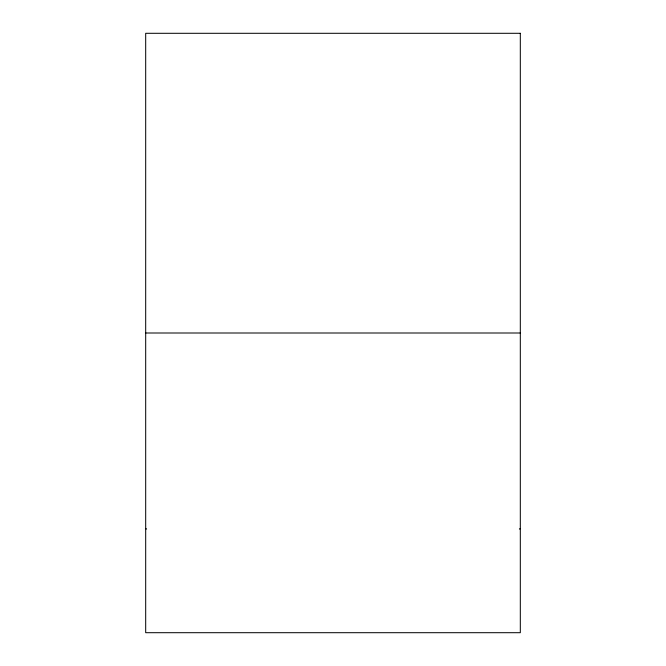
<?xml version="1.0" encoding="UTF-8"?>
<svg xmlns="http://www.w3.org/2000/svg" width="666" height="666" viewBox="0 0 666 666"><rect width="100%" height="100%" fill="white"/><g stroke="black" fill="none" stroke-linecap="round" stroke-linejoin="round"><path stroke-width="1" d="M519.388 529.029L520.312 528.621M145.688 333L520.312 333M145.688 528.621L146.612 529.029M520.312 33.3L145.688 33.3L145.688 632.7L520.312 632.7L520.312 33.3"/></g></svg>
